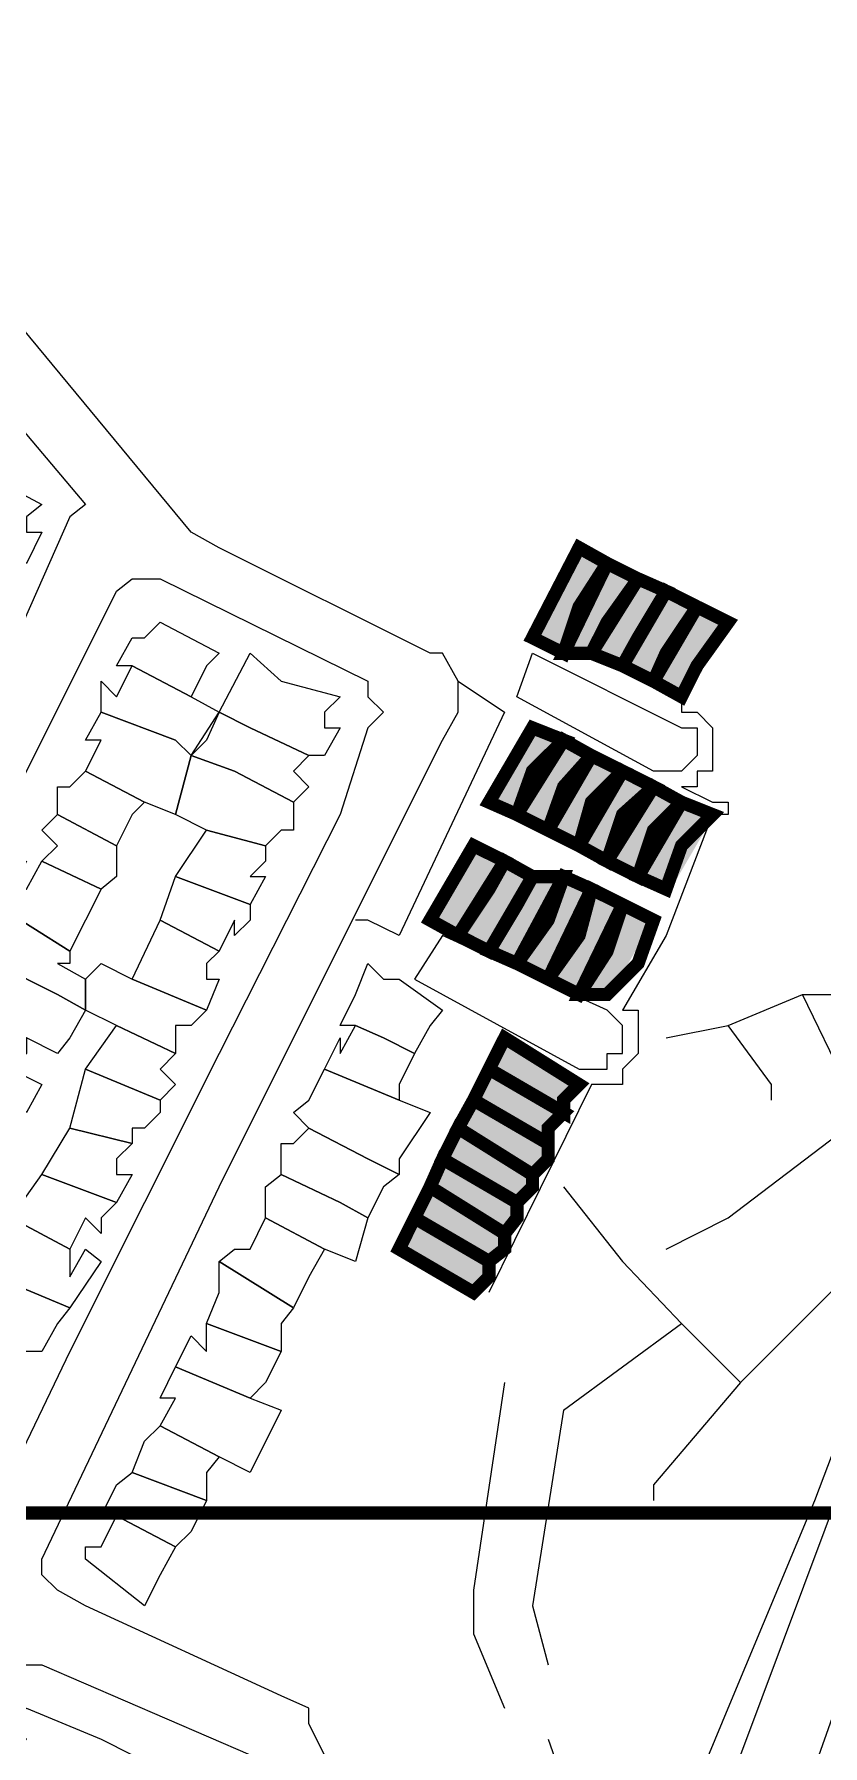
# Model space of a CAD drawing. Header units: millimetres. Extents: x -3588 to 75209, y -3737 to 38254.
# Drawn here: x 4115.3 to 4187, y 20570.8 to 20726.5 of the extents above; entities that cross this region are included whole.
import ezdxf

# ---------------------------------------------------------------- set-up
doc = ezdxf.new("R2010")
doc.units = ezdxf.units.MM
doc.layers.add('H', color=250, linetype='Continuous')
doc.layers.add('P', color=253, linetype='Continuous')

msp = doc.modelspace()

# ---------------------------------------------------------------- hatches: boundary and pattern name
at = {"layer": 'H', "linetype": 'Continuous'}
for points in [[(4167.692, 20678.393), (4163.467, 20670.215), (4160.922, 20671.623), (4164.875, 20679.817), (4167.692, 20678.393), (4167.692, 20678.393)], [(4170.237, 20676.985), (4166.284, 20670.215), (4163.467, 20670.215), (4167.692, 20678.393), (4170.237, 20676.985), (4170.237, 20676.985)], [(4173.053, 20675.576), (4168.828, 20668.807), (4166.284, 20670.215), (4170.237, 20676.985), (4173.053, 20675.576), (4173.053, 20675.576)], [(4175.598, 20674.168), (4171.645, 20667.382), (4168.828, 20668.807), (4173.053, 20675.576), (4175.598, 20674.168), (4175.598, 20674.168)], [(4178.43, 20673.032), (4174.478, 20666.262), (4171.645, 20667.382), (4175.598, 20674.168), (4178.43, 20673.032), (4178.43, 20673.032)], [(4163.467, 20662.021), (4159.514, 20655.252), (4156.681, 20656.66), (4160.922, 20663.43), (4163.467, 20662.021), (4163.467, 20662.021)], [(4166.284, 20660.613), (4162.059, 20653.843), (4159.514, 20655.252), (4163.467, 20662.021), (4166.284, 20660.613), (4166.284, 20660.613)], [(4168.828, 20659.493), (4164.875, 20652.707), (4162.059, 20653.843), (4166.284, 20660.613), (4168.828, 20659.493), (4168.828, 20659.493)], [(4171.645, 20658.068), (4167.692, 20651.299), (4164.875, 20652.707), (4168.828, 20659.493), (4171.645, 20658.068), (4171.645, 20658.068)], [(4174.478, 20656.66), (4170.237, 20649.89), (4167.692, 20651.299), (4171.645, 20658.068), (4174.478, 20656.66), (4174.478, 20656.66)], [(4177.006, 20655.252), (4173.053, 20648.482), (4170.237, 20649.89), (4174.478, 20656.66), (4177.006, 20655.252), (4177.006, 20655.252)], [(4158.106, 20651.299), (4154.153, 20644.529), (4151.32, 20645.937), (4155.273, 20652.707), (4158.106, 20651.299), (4158.106, 20651.299)], [(4160.922, 20649.89), (4156.681, 20643.105), (4154.153, 20644.529), (4158.106, 20651.299), (4160.922, 20649.89), (4160.922, 20649.89)], [(4163.467, 20649.89), (4159.514, 20641.697), (4156.681, 20643.105), (4160.922, 20649.89), (4163.467, 20649.89), (4163.467, 20649.89)], [(4166.284, 20648.482), (4162.059, 20640.288), (4159.514, 20641.697), (4163.467, 20649.89), (4166.284, 20648.482), (4166.284, 20648.482)], [(4168.828, 20647.058), (4164.875, 20639.168), (4162.059, 20640.288), (4166.284, 20648.482), (4168.828, 20647.058), (4168.828, 20647.058)], [(4171.645, 20645.937), (4167.692, 20639.168), (4164.875, 20639.168), (4168.828, 20647.058), (4171.645, 20645.937), (4171.645, 20645.937)], [(4164.875, 20630.974), (4163.467, 20628.157), (4156.681, 20632.382), (4158.106, 20634.927), (4164.875, 20630.974), (4164.875, 20630.974)], [(4163.467, 20628.157), (4162.059, 20625.613), (4155.273, 20629.566), (4156.681, 20632.382), (4163.467, 20628.157), (4163.467, 20628.157)], [(4162.059, 20625.613), (4160.922, 20622.78), (4154.153, 20626.733), (4155.273, 20629.566), (4162.059, 20625.613), (4162.059, 20625.613)], [(4160.922, 20622.78), (4159.514, 20619.963), (4152.729, 20624.204), (4154.153, 20626.733), (4160.922, 20622.78), (4160.922, 20622.78)], [(4159.514, 20619.963), (4158.106, 20617.419), (4151.32, 20621.372), (4152.729, 20624.204), (4159.514, 20619.963), (4159.514, 20619.963)], [(4158.106, 20617.419), (4156.681, 20614.602), (4149.912, 20618.843), (4151.32, 20621.372), (4158.106, 20617.419), (4158.106, 20617.419)], [(4156.681, 20614.602), (4155.273, 20612.058), (4148.504, 20616.011), (4149.912, 20618.843), (4156.681, 20614.602), (4156.681, 20614.602)]]:
    msp.add_hatch(color=256, dxfattribs=at).paths.add_polyline_path(points)

# ---------------------------------------------------------------- linework, layer by layer
at = {"layer": 'P'}
for points in [[(4141.734, 20570), (4140.31, 20572.817), (4140.31, 20574.241), (4137.781, 20575.361), (4119.985, 20583.555), (4117.456, 20584.963), (4116.032, 20586.372), (4116.032, 20587.78), (4132.132, 20621.66), (4145.671, 20648.754), (4152.456, 20662.309), (4153.865, 20664.854), (4153.865, 20666.262), (4153.865, 20667.671), (4152.456, 20670.215), (4151.32, 20670.215), (4132.132, 20679.817), (4129.587, 20681.226), (4110.671, 20704.079), (4101.085, 20717.634), (4091.482, 20725.828), (4090.346, 20727.236)], [(4075.383, 20605.288), (4070.021, 20608.105), (4059.011, 20613.466), (4059.011, 20614.89), (4067.205, 20632.382), (4084.697, 20670.215), (4101.085, 20704.079), (4102.493, 20704.079), (4103.901, 20704.079), (4110.671, 20694.765), (4119.985, 20683.754), (4118.577, 20682.634), (4110.671, 20664.854), (4105.021, 20651.299), (4094.299, 20629.566), (4083.576, 20605.288), (4082.168, 20603.88), (4079.335, 20603.88), (4075.383, 20605.288)], [(4205.525, 20689.404), (4202.708, 20685.179), (4201.284, 20671.623), (4201.284, 20664.854), (4202.708, 20656.66), (4204.116, 20654.115), (4202.708, 20644.529), (4202.708, 20633.791), (4198.755, 20620.252), (4189.153, 20595.686), (4179.551, 20570)], [(4114.624, 20682.634), (4114.624, 20681.226), (4116.032, 20681.226), (4114.624, 20678.393), (4107.854, 20682.634), (4110.671, 20686.587), (4116.032, 20683.754), (4114.624, 20682.634)], [(4087.529, 20599.927), (4087.529, 20601.335), (4087.529, 20602.455), (4092.891, 20614.89), (4106.446, 20640.576), (4113.215, 20656.66), (4122.818, 20675.864), (4124.226, 20676.985), (4125.346, 20676.985), (4126.77, 20676.985), (4145.671, 20667.671), (4145.671, 20666.262), (4147.095, 20664.854), (4145.671, 20663.43), (4143.142, 20655.54), (4132.132, 20633.791), (4118.577, 20606.696), (4110.671, 20590.325), (4110.671, 20588.916), (4109.262, 20588.916), (4105.021, 20591.733), (4098.252, 20594.566), (4087.529, 20599.927)], [(4212.294, 20676.985), (4212.294, 20670.215), (4209.478, 20654.115), (4209.478, 20639.168), (4209.478, 20632.382), (4205.525, 20618.843), (4198.755, 20602.455), (4191.97, 20584.963), (4183.792, 20561.806)], [(4130.995, 20669.079), (4129.587, 20666.262), (4124.226, 20669.079), (4122.818, 20669.079), (4124.226, 20671.623), (4125.346, 20671.623), (4126.77, 20673.032), (4132.132, 20670.215), (4130.995, 20669.079)], [(4141.734, 20664.854), (4141.734, 20663.43), (4143.142, 20663.43), (4141.734, 20660.901), (4140.31, 20660.901), (4134.948, 20663.43), (4132.132, 20664.854), (4134.948, 20670.215), (4137.781, 20667.671), (4143.142, 20666.262), (4141.734, 20664.854)], [(4160.634, 20670.215), (4174.189, 20663.43), (4175.598, 20663.43), (4175.598, 20662.309), (4175.598, 20660.901), (4174.189, 20659.493), (4172.781, 20659.493), (4171.645, 20659.493), (4159.226, 20666.262), (4160.634, 20670.215)], [(4130.995, 20662.309), (4129.587, 20660.901), (4128.179, 20662.309), (4121.409, 20664.854), (4121.409, 20667.671), (4122.818, 20666.262), (4124.226, 20669.079), (4129.587, 20666.262), (4132.132, 20664.854), (4130.995, 20662.309)], [(4153.865, 20667.671), (4158.106, 20664.854), (4148.504, 20644.529), (4145.671, 20645.937), (4144.551, 20645.937)], [(4174.189, 20666.262), (4174.189, 20664.854), (4175.598, 20664.854), (4177.006, 20663.43), (4177.006, 20662.309), (4177.006, 20660.901), (4177.006, 20659.493), (4175.598, 20659.493), (4175.598, 20658.068), (4174.189, 20658.068), (4177.006, 20656.66), (4178.43, 20656.66), (4178.43, 20655.54), (4177.006, 20655.54), (4172.781, 20644.529), (4168.828, 20637.744), (4170.237, 20637.744), (4170.237, 20636.335), (4170.237, 20635.215), (4170.237, 20633.791), (4168.828, 20632.382), (4168.828, 20630.974), (4167.42, 20630.974), (4165.996, 20630.974), (4156.681, 20612.058)], [(4128.179, 20662.309), (4129.587, 20660.901), (4128.179, 20655.54), (4125.346, 20656.66), (4119.985, 20659.493), (4121.409, 20662.309), (4119.985, 20662.309), (4121.409, 20664.854), (4128.179, 20662.309)], [(4134.948, 20663.43), (4140.31, 20660.901), (4138.901, 20659.493), (4140.31, 20658.068), (4138.901, 20656.66), (4133.54, 20659.493), (4129.587, 20660.901), (4132.132, 20664.854), (4134.948, 20663.43)], [(4138.901, 20655.54), (4138.901, 20654.115), (4137.781, 20654.115), (4136.357, 20652.707), (4130.995, 20654.115), (4128.179, 20655.54), (4129.587, 20660.901), (4133.54, 20659.493), (4138.901, 20656.66), (4138.901, 20655.54)], [(4124.226, 20655.54), (4122.818, 20652.707), (4117.456, 20655.54), (4117.456, 20658.068), (4118.577, 20658.068), (4119.985, 20659.493), (4125.346, 20656.66), (4124.226, 20655.54)], [(4122.818, 20649.89), (4121.409, 20648.754), (4116.032, 20651.299), (4117.456, 20652.707), (4116.032, 20654.115), (4117.456, 20655.54), (4122.818, 20652.707), (4122.818, 20649.89)], [(4136.357, 20651.299), (4134.948, 20649.89), (4136.357, 20649.89), (4134.948, 20647.346), (4128.179, 20649.89), (4130.995, 20654.115), (4136.357, 20652.707), (4136.357, 20651.299)], [(4114.624, 20648.754), (4116.032, 20651.299), (4121.409, 20648.754), (4118.577, 20643.105), (4111.807, 20647.346), (4114.624, 20651.299), (4113.215, 20648.754), (4114.624, 20648.754)], [(4134.948, 20645.937), (4133.54, 20644.529), (4133.54, 20645.937), (4132.132, 20643.105), (4126.77, 20645.937), (4128.179, 20649.89), (4134.948, 20647.346), (4134.948, 20645.937)], [(4118.577, 20641.985), (4117.456, 20641.985), (4119.985, 20640.576), (4119.985, 20637.744), (4117.456, 20639.168), (4111.807, 20641.985), (4111.807, 20643.105), (4111.807, 20644.529), (4111.807, 20647.346), (4118.577, 20643.105), (4118.577, 20641.985)], [(4130.995, 20641.985), (4130.995, 20640.576), (4132.132, 20640.576), (4130.995, 20637.744), (4124.226, 20640.576), (4126.77, 20645.937), (4132.132, 20643.105), (4130.995, 20641.985)], [(4152.456, 20644.529), (4149.912, 20640.576), (4164.875, 20632.382), (4165.996, 20632.382), (4167.42, 20632.382), (4167.42, 20633.791), (4168.828, 20633.791), (4168.828, 20635.215), (4168.828, 20636.335), (4167.42, 20637.744), (4152.456, 20644.529)], [(4118.577, 20635.215), (4117.456, 20633.791), (4114.624, 20635.215), (4107.854, 20637.744), (4109.262, 20640.576), (4110.671, 20639.168), (4111.807, 20641.985), (4117.456, 20639.168), (4119.985, 20637.744), (4118.577, 20635.215)], [(4124.226, 20640.576), (4130.995, 20637.744), (4129.587, 20636.335), (4128.179, 20636.335), (4128.179, 20633.791), (4122.818, 20636.335), (4119.985, 20637.744), (4119.985, 20640.576), (4121.409, 20641.985), (4124.226, 20640.576)], [(4151.32, 20636.335), (4149.912, 20633.791), (4147.095, 20635.215), (4144.551, 20636.335), (4143.142, 20636.335), (4144.551, 20639.168), (4145.671, 20641.985), (4147.095, 20640.576), (4148.504, 20640.576), (4152.456, 20637.744), (4151.32, 20636.335)], [(4171.645, 20557.869), (4178.43, 20574.241), (4186.32, 20593.141), (4191.97, 20608.105), (4197.331, 20622.78), (4200.164, 20635.215), (4201.284, 20639.168)], [(4172.781, 20616.011), (4178.43, 20618.843), (4189.153, 20627.021), (4189.153, 20628.429), (4189.153, 20630.974), (4185.2, 20639.168)], [(4178.43, 20636.335), (4185.2, 20639.168)], [(4185.2, 20639.168), (4201.284, 20639.168)], [(4114.624, 20633.791), (4113.215, 20632.382), (4116.032, 20630.974), (4114.624, 20628.429), (4113.215, 20629.566), (4110.671, 20630.974), (4107.854, 20632.382), (4107.854, 20635.215), (4106.446, 20635.215), (4107.854, 20637.744), (4114.624, 20635.215), (4114.624, 20633.791)], [(4126.77, 20632.382), (4128.179, 20630.974), (4126.77, 20629.566), (4119.985, 20632.382), (4122.818, 20636.335), (4128.179, 20633.791), (4126.77, 20632.382)], [(4148.504, 20630.974), (4148.504, 20629.566), (4141.734, 20632.382), (4143.142, 20635.215), (4143.142, 20633.791), (4144.551, 20636.335), (4147.095, 20635.215), (4149.912, 20633.791), (4148.504, 20630.974)], [(4172.781, 20635.215), (4178.43, 20636.335)], [(4182.383, 20629.566), (4182.383, 20630.974), (4178.43, 20636.335)], [(4126.77, 20628.429), (4125.346, 20627.021), (4124.226, 20627.021), (4124.226, 20625.613), (4118.577, 20627.021), (4119.985, 20632.382), (4126.77, 20629.566), (4126.77, 20628.429)], [(4148.504, 20629.566), (4151.32, 20628.429), (4148.504, 20624.204), (4148.504, 20622.78), (4145.671, 20624.204), (4140.31, 20627.021), (4138.901, 20628.429), (4140.31, 20629.566), (4141.734, 20632.382), (4148.504, 20629.566)], [(4122.818, 20624.204), (4122.818, 20622.78), (4124.226, 20622.78), (4122.818, 20620.252), (4116.032, 20622.78), (4118.577, 20627.021), (4124.226, 20625.613), (4122.818, 20624.204)], [(4147.095, 20621.66), (4145.671, 20618.843), (4143.142, 20620.252), (4137.781, 20622.78), (4137.781, 20625.613), (4138.901, 20625.613), (4140.31, 20627.021), (4145.671, 20624.204), (4148.504, 20622.78), (4147.095, 20621.66)], [(4121.409, 20618.843), (4121.409, 20617.419), (4119.985, 20618.843), (4118.577, 20616.011), (4113.215, 20618.843), (4116.032, 20622.78), (4122.818, 20620.252), (4121.409, 20618.843)], [(4143.142, 20620.252), (4145.671, 20618.843), (4144.551, 20614.89), (4141.734, 20616.011), (4136.357, 20618.843), (4136.357, 20620.252), (4136.357, 20621.66), (4137.781, 20622.78), (4143.142, 20620.252)], [(4163.467, 20621.66), (4168.828, 20614.89), (4174.189, 20609.241)], [(4194.514, 20620.252), (4190.561, 20614.89), (4179.551, 20603.88)], [(4118.577, 20613.466), (4119.985, 20616.011), (4121.409, 20614.89), (4118.577, 20610.649), (4111.807, 20613.466), (4113.215, 20618.843), (4118.577, 20616.011), (4118.577, 20613.466)], [(4140.31, 20613.466), (4138.901, 20610.649), (4132.132, 20614.89), (4133.54, 20616.011), (4134.948, 20616.011), (4136.357, 20618.843), (4141.734, 20616.011), (4140.31, 20613.466)], [(4111.807, 20613.466), (4118.577, 20610.649), (4117.456, 20609.241), (4116.032, 20606.696), (4114.624, 20606.696), (4109.262, 20609.241), (4106.446, 20610.649), (4109.262, 20614.89), (4111.807, 20613.466)], [(4137.781, 20609.241), (4137.781, 20606.696), (4130.995, 20609.241), (4132.132, 20612.058), (4132.132, 20614.89), (4138.901, 20610.649), (4137.781, 20609.241)], [(4136.357, 20603.88), (4134.948, 20602.455), (4128.179, 20605.288), (4129.587, 20608.105), (4130.995, 20606.696), (4130.995, 20609.241), (4137.781, 20606.696), (4136.357, 20603.88)], [(4163.467, 20601.335), (4174.189, 20609.241)], [(4174.189, 20609.241), (4179.551, 20603.88)], [(4134.948, 20602.455), (4137.781, 20601.335), (4134.948, 20595.686), (4132.132, 20597.094), (4126.77, 20599.927), (4128.179, 20602.455), (4126.77, 20602.455), (4128.179, 20605.288), (4134.948, 20602.455)], [(4158.106, 20603.88), (4155.273, 20584.963), (4155.273, 20581.01), (4158.106, 20574.241)], [(4179.551, 20603.88), (4171.645, 20594.566), (4171.645, 20593.141)], [(4163.467, 20601.335), (4160.634, 20583.555), (4162.059, 20578.194)], [(4130.995, 20595.686), (4130.995, 20593.141), (4124.226, 20595.686), (4125.346, 20598.518), (4126.77, 20599.927), (4132.132, 20597.094), (4130.995, 20595.686)], [(4129.587, 20590.325), (4128.179, 20588.916), (4122.818, 20591.733), (4121.409, 20591.733), (4122.818, 20594.566), (4124.226, 20595.686), (4130.995, 20593.141), (4129.587, 20590.325)], [(4126.77, 20586.372), (4125.346, 20583.555), (4119.985, 20587.78), (4119.985, 20588.916), (4121.409, 20588.916), (4122.818, 20591.733), (4128.179, 20588.916), (4126.77, 20586.372)], [(4103.901, 20561.806), (4111.807, 20576.769), (4113.215, 20578.194), (4114.624, 20578.194), (4116.032, 20578.194), (4134.948, 20570), (4136.357, 20568.592), (4136.357, 20567.455), (4136.357, 20564.639), (4124.226, 20538.953), (4107.854, 20505.073), (4105.021, 20499.712), (4103.901, 20498.303), (4102.493, 20498.303), (4080.76, 20507.617), (4080.76, 20509.026), (4079.335, 20510.434), (4097.132, 20545.722), (4103.901, 20561.806)], [(4122.818, 20568.592), (4121.409, 20566.047), (4118.577, 20567.455), (4113.215, 20570), (4114.624, 20571.408), (4113.215, 20572.817), (4114.624, 20574.241), (4121.409, 20571.408), (4124.226, 20570), (4122.818, 20568.592)], [(4162.059, 20571.408), (4163.467, 20567.455), (4160.634, 20559.277), (4158.106, 20555.036), (4156.681, 20552.492), (4153.865, 20551.083), (4148.504, 20549.675)]]:
    msp.add_lwpolyline(points, dxfattribs=at)
at = {"layer": 'P', "const_width": 1.2}
for points in [[(4164.875, 20674.44), (4163.467, 20670.215), (4160.634, 20671.623), (4164.875, 20679.817), (4167.42, 20678.393), (4164.875, 20674.44)], [(4167.42, 20673.032), (4165.996, 20670.215), (4163.467, 20670.215), (4167.42, 20678.393), (4170.237, 20676.985), (4167.42, 20673.032)], [(4170.237, 20671.623), (4168.828, 20669.079), (4165.996, 20670.215), (4170.237, 20676.985), (4172.781, 20675.864), (4170.237, 20671.623)], [(4172.781, 20670.215), (4171.645, 20667.671), (4168.828, 20669.079), (4172.781, 20675.864), (4175.598, 20674.44), (4172.781, 20670.215)], [(4175.598, 20669.079), (4174.189, 20666.262), (4171.645, 20667.671), (4175.598, 20674.44), (4178.43, 20673.032), (4175.598, 20669.079)], [(4160.634, 20659.493), (4159.226, 20655.54), (4156.681, 20656.66), (4160.634, 20663.43), (4163.467, 20662.309), (4160.634, 20659.493)], [(4163.467, 20658.068), (4162.059, 20654.115), (4159.226, 20655.54), (4163.467, 20662.309), (4165.996, 20660.901), (4163.467, 20658.068)], [(4165.996, 20656.66), (4164.875, 20652.707), (4162.059, 20654.115), (4165.996, 20660.901), (4168.828, 20659.493), (4165.996, 20656.66)], [(4168.828, 20655.54), (4167.42, 20651.299), (4164.875, 20652.707), (4168.828, 20659.493), (4171.645, 20658.068), (4168.828, 20655.54)], [(4171.645, 20654.115), (4170.237, 20649.89), (4167.42, 20651.299), (4171.645, 20658.068), (4174.189, 20656.66), (4171.645, 20654.115)], [(4174.189, 20652.707), (4172.781, 20648.754), (4170.237, 20649.89), (4174.189, 20656.66), (4177.006, 20655.54), (4174.189, 20652.707)], [(4156.681, 20648.754), (4153.865, 20644.529), (4151.32, 20645.937), (4155.273, 20652.707), (4158.106, 20651.299), (4156.681, 20648.754)], [(4159.226, 20647.346), (4156.681, 20643.105), (4153.865, 20644.529), (4158.106, 20651.299), (4160.634, 20649.89), (4159.226, 20647.346)], [(4162.059, 20645.937), (4159.226, 20641.985), (4156.681, 20643.105), (4160.634, 20649.89), (4163.467, 20649.89), (4162.059, 20645.937)], [(4164.875, 20644.529), (4162.059, 20640.576), (4159.226, 20641.985), (4163.467, 20649.89), (4165.996, 20648.754), (4164.875, 20644.529)], [(4167.42, 20643.105), (4164.875, 20639.168), (4162.059, 20640.576), (4165.996, 20648.754), (4168.828, 20647.346), (4167.42, 20643.105)], [(4170.237, 20641.985), (4167.42, 20639.168), (4164.875, 20639.168), (4168.828, 20647.346), (4171.645, 20645.937), (4170.237, 20641.985)], [(4163.467, 20629.566), (4163.467, 20628.429), (4156.681, 20632.382), (4158.106, 20635.215), (4164.875, 20630.974), (4163.467, 20629.566)], [(4162.059, 20627.021), (4162.059, 20625.613), (4155.273, 20629.566), (4156.681, 20632.382), (4163.467, 20628.429), (4162.059, 20627.021)], [(4162.059, 20624.204), (4160.634, 20622.78), (4153.865, 20627.021), (4155.273, 20629.566), (4162.059, 20625.613), (4162.059, 20624.204)], [(4160.634, 20621.66), (4159.226, 20620.252), (4152.456, 20624.204), (4153.865, 20627.021), (4160.634, 20622.78), (4160.634, 20621.66)], [(4159.226, 20618.843), (4158.106, 20617.419), (4151.32, 20621.66), (4152.456, 20624.204), (4159.226, 20620.252), (4159.226, 20618.843)], [(4158.106, 20616.011), (4156.681, 20614.89), (4149.912, 20618.843), (4151.32, 20621.66), (4158.106, 20617.419), (4158.106, 20616.011)], [(4156.681, 20613.466), (4155.273, 20612.058), (4148.504, 20616.011), (4149.912, 20618.843), (4156.681, 20614.89), (4156.681, 20613.466)], [(-3587.169, 20592), (11613.461, 20592)]]:
    msp.add_lwpolyline(points, dxfattribs=at)

doc.saveas('drawing.dxf')
